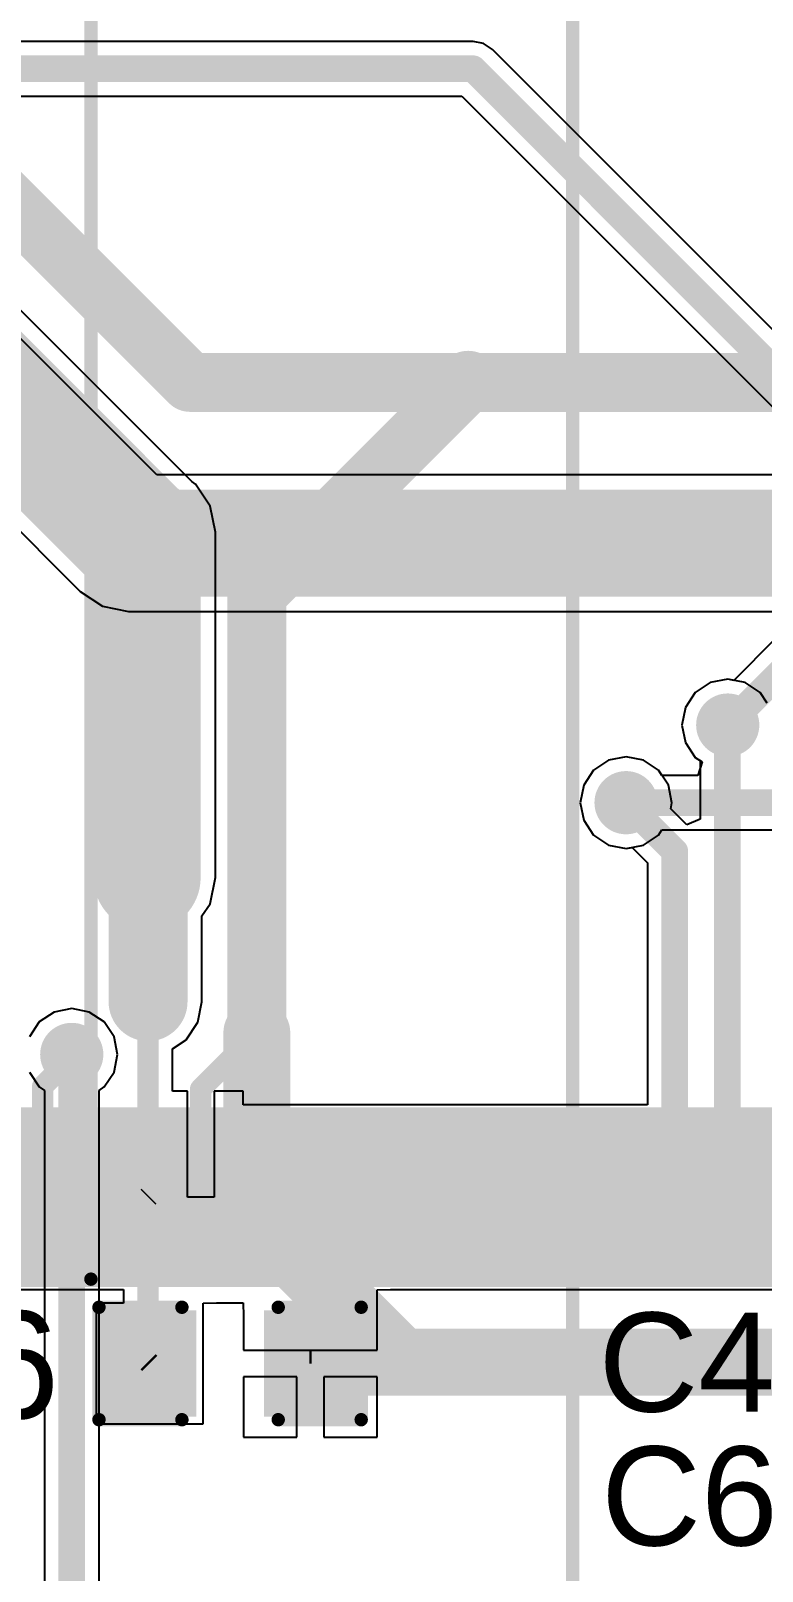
# Model space of a CAD drawing. Header units: millimetres. Extents: x -0.27 to 4.7, y -0.39 to 2.83.
# Drawn here: x 2.78 to 3.053, y 0.851 to 1.426 of the extents above; entities that cross this region are included whole.
import ezdxf

# ---------------------------------------------------------------- set-up
doc = ezdxf.new("R2010")
doc.units = ezdxf.units.MM
doc.header["$MEASUREMENT"] = 0
for name, color, linetype in [('BottomLayer', 5, 'Continuous'), ('BottomSolder', 6, 'Continuous'), ('TopLayer', 1, 'Continuous'), ('TopOverlay', 2, 'Continuous'), ('TopPaste', 8, 'Continuous'), ('TopSolder', 216, 'Continuous'), ('ViaHoleLayer', 16, 'Continuous')]:
    doc.layers.add(name, color=color, linetype=linetype)
doc.styles.add('Arial', font='arial.ttf', dxfattribs={"height": 0.2})

# ---------------------------------------------------------------- blocks, each defined once
blk = doc.blocks.new('OLED_0_96________2C_12')
at = {"layer": 'TopOverlay', "const_width": 0.005}
for points in [[(0.539, -1.036), (0.539, 0.062)], [(-0.539, -1.036), (0.539, -1.036)]]:
    blk.add_lwpolyline(points, dxfattribs=at)
at = {"layer": 'TopOverlay', "const_width": 0.0025}
blk.add_lwpolyline([(0.53775, -1.036, 1), (0.54025, -1.036, 1)], format="xyb", close=True, dxfattribs=at)
blk.add_lwpolyline([(0.53775, -1.036, 1), (0.54025, -1.036, 1)], format="xyb", close=True, dxfattribs=at)
blk = doc.blocks.new('ZIO_101954_13')
at = {"layer": 'TopOverlay', "const_width": 0.005}
blk.add_lwpolyline([(0.719, -1.74), (0.719, 0.057)], dxfattribs=at)
blk = doc.blocks.new('TQFP_100_14_14__49')
at = {"layer": 'TopLayer'}
for points in [[(-0.05315, 0.33268), (-0.05315, 0.27362), (-0.06496, 0.27362), (-0.06496, 0.33268)], [(-0.03346, 0.33268), (-0.03346, 0.27362), (-0.04528, 0.27362), (-0.04528, 0.33268)], [(-0.01378, 0.33268), (-0.01378, 0.27362), (-0.02559, 0.27362), (-0.02559, 0.33268)], [(0.00591, 0.33268), (0.00591, 0.27362), (-0.00591, 0.27362), (-0.00591, 0.33268)], [(0.02559, 0.33268), (0.02559, 0.27362), (0.01378, 0.27362), (0.01378, 0.33268)], [(0.04528, 0.33268), (0.04528, 0.27362), (0.03346, 0.27362), (0.03346, 0.33268)], [(0.06496, 0.33268), (0.06496, 0.27362), (0.05315, 0.27362), (0.05315, 0.33268)], [(0.08465, 0.33268), (0.08465, 0.27362), (0.07283, 0.27362), (0.07283, 0.33268)], [(0.10433, 0.33268), (0.10433, 0.27362), (0.09252, 0.27362), (0.09252, 0.33268)], [(0.12402, 0.33268), (0.12402, 0.27362), (0.1122, 0.27362), (0.1122, 0.33268)], [(0.1437, 0.33268), (0.1437, 0.27362), (0.13189, 0.27362), (0.13189, 0.33268)], [(0.16339, 0.33268), (0.16339, 0.27362), (0.15157, 0.27362), (0.15157, 0.33268)], [(0.18307, 0.33268), (0.18307, 0.27362), (0.17126, 0.27362), (0.17126, 0.33268)], [(0.20276, 0.33268), (0.20276, 0.27362), (0.19094, 0.27362), (0.19094, 0.33268)]]:
    blk.add_hatch(color=1, dxfattribs=at).paths.add_polyline_path(points)
at = {"layer": 'TopPaste'}
for points in [[(-0.05315, 0.33268), (-0.05315, 0.27362), (-0.06496, 0.27362), (-0.06496, 0.33268)], [(-0.03346, 0.33268), (-0.03346, 0.27362), (-0.04528, 0.27362), (-0.04528, 0.33268)], [(-0.01378, 0.33268), (-0.01378, 0.27362), (-0.02559, 0.27362), (-0.02559, 0.33268)], [(0.00591, 0.33268), (0.00591, 0.27362), (-0.00591, 0.27362), (-0.00591, 0.33268)], [(0.02559, 0.33268), (0.02559, 0.27362), (0.01378, 0.27362), (0.01378, 0.33268)], [(0.04528, 0.33268), (0.04528, 0.27362), (0.03346, 0.27362), (0.03346, 0.33268)], [(0.06496, 0.33268), (0.06496, 0.27362), (0.05315, 0.27362), (0.05315, 0.33268)], [(0.08465, 0.33268), (0.08465, 0.27362), (0.07283, 0.27362), (0.07283, 0.33268)], [(0.10433, 0.33268), (0.10433, 0.27362), (0.09252, 0.27362), (0.09252, 0.33268)], [(0.12402, 0.33268), (0.12402, 0.27362), (0.1122, 0.27362), (0.1122, 0.33268)], [(0.1437, 0.33268), (0.1437, 0.27362), (0.13189, 0.27362), (0.13189, 0.33268)], [(0.16339, 0.33268), (0.16339, 0.27362), (0.15157, 0.27362), (0.15157, 0.33268)], [(0.18307, 0.33268), (0.18307, 0.27362), (0.17126, 0.27362), (0.17126, 0.33268)], [(0.20276, 0.33268), (0.20276, 0.27362), (0.19094, 0.27362), (0.19094, 0.33268)]]:
    blk.add_hatch(color=8, dxfattribs=at).paths.add_polyline_path(points)
at = {"layer": 'TopSolder'}
for points in [[(-0.06883, 0.33668), (-0.06883, 0.26962), (-0.08865, 0.26962), (-0.08865, 0.33668)], [(-0.04915, 0.33668), (-0.04915, 0.26962), (-0.06896, 0.26962), (-0.06896, 0.33668)], [(-0.02946, 0.33668), (-0.02946, 0.26962), (-0.04928, 0.26962), (-0.04928, 0.33668)], [(-0.00978, 0.33668), (-0.00978, 0.26962), (-0.02959, 0.26962), (-0.02959, 0.33668)], [(0.00991, 0.33668), (0.00991, 0.26962), (-0.00991, 0.26962), (-0.00991, 0.33668)], [(0.02959, 0.33668), (0.02959, 0.26962), (0.00978, 0.26962), (0.00978, 0.33668)], [(0.04928, 0.33668), (0.04928, 0.26962), (0.02946, 0.26962), (0.02946, 0.33668)], [(0.06896, 0.33668), (0.06896, 0.26962), (0.04915, 0.26962), (0.04915, 0.33668)], [(0.08865, 0.33668), (0.08865, 0.26962), (0.06883, 0.26962), (0.06883, 0.33668)], [(0.10833, 0.33668), (0.10833, 0.26962), (0.08852, 0.26962), (0.08852, 0.33668)], [(0.12802, 0.33668), (0.12802, 0.26962), (0.1082, 0.26962), (0.1082, 0.33668)], [(0.1477, 0.33668), (0.1477, 0.26962), (0.12789, 0.26962), (0.12789, 0.33668)], [(0.16739, 0.33668), (0.16739, 0.26962), (0.14757, 0.26962), (0.14757, 0.33668)], [(0.18707, 0.33668), (0.18707, 0.26962), (0.16726, 0.26962), (0.16726, 0.33668)], [(0.20676, 0.33668), (0.20676, 0.26962), (0.18694, 0.26962), (0.18694, 0.33668)]]:
    blk.add_hatch(color=216, dxfattribs=at).paths.add_polyline_path(points)
blk = doc.blocks.new('C___0603_174')
at = {"layer": 'TopLayer'}
for points in [[(-0.015, 0.0175), (-0.015, -0.0175), (-0.045, -0.0175), (-0.045, 0.0175)], [(0.045, 0.0175), (0.045, -0.0175), (0.015, -0.0175), (0.015, 0.0175)]]:
    blk.add_hatch(color=1, dxfattribs=at).paths.add_polyline_path(points)
at = {"layer": 'TopPaste'}
for points in [[(-0.015, 0.0175), (-0.015, -0.0175), (-0.045, -0.0175), (-0.045, 0.0175)], [(0.045, 0.0175), (0.045, -0.0175), (0.015, -0.0175), (0.015, 0.0175)]]:
    blk.add_hatch(color=8, dxfattribs=at).paths.add_polyline_path(points)
at = {"layer": 'TopSolder'}
for points in [[(-0.01264, 0.01986), (-0.01264, -0.01986), (-0.04736, -0.01986), (-0.04736, 0.01986)], [(0.04736, 0.01986), (0.04736, -0.01986), (0.01264, -0.01986), (0.01264, 0.01986)]]:
    blk.add_hatch(color=216, dxfattribs=at).paths.add_polyline_path(points)
at = {"layer": 'TopOverlay', "const_width": 0.005}
for points in [[(-0.049, 0.021), (-0.018, 0.021)], [(-0.049, -0.021), (-0.049, 0.021)], [(0.018, 0.021), (0.049, 0.021)], [(0.049, -0.021), (0.049, 0.021)], [(-0.049, -0.021), (-0.018, -0.021)], [(0.018, -0.021), (0.049, -0.021)]]:
    blk.add_lwpolyline(points, dxfattribs=at)
at = {"layer": 'TopOverlay', "const_width": 0.0025}
for points in [[(-0.05025, 0.021, 1), (-0.04775, 0.021, 1)], [(-0.05025, 0.021, 1), (-0.04775, 0.021, 1)], [(-0.01925, 0.021, 1), (-0.01675, 0.021, 1)], [(0.01675, 0.021, 1), (0.01925, 0.021, 1)], [(0.04775, 0.021, 1), (0.05025, 0.021, 1)], [(0.04775, 0.021, 1), (0.05025, 0.021, 1)], [(-0.05025, -0.021, 1), (-0.04775, -0.021, 1)], [(-0.05025, -0.021, 1), (-0.04775, -0.021, 1)], [(-0.01925, -0.021, 1), (-0.01675, -0.021, 1)], [(0.01675, -0.021, 1), (0.01925, -0.021, 1)], [(0.04775, -0.021, 1), (0.05025, -0.021, 1)], [(0.04775, -0.021, 1), (0.05025, -0.021, 1)]]:
    blk.add_lwpolyline(points, format="xyb", close=True, dxfattribs=at)

msp = doc.modelspace()

# ---------------------------------------------------------------- hatches: boundary and pattern name
at = {"layer": 'BottomLayer'}
h = msp.add_hatch(color=5, dxfattribs=at)
edge = h.paths.add_edge_path()
edge.add_arc((2.943, 1.295), 0.01181, 0, 360)
h = msp.add_hatch(color=5, dxfattribs=at)
edge = h.paths.add_edge_path()
edge.add_arc((3.04, 1.167), 0.01181, 0, 360)
h = msp.add_hatch(color=5, dxfattribs=at)
edge = h.paths.add_edge_path()
edge.add_arc((3.002, 1.138), 0.01181, 0, 360)
h = msp.add_hatch(color=5, dxfattribs=at)
edge = h.paths.add_edge_path()
edge.add_arc((2.864, 1.052), 0.01181, 0, 360)
h = msp.add_hatch(color=5, dxfattribs=at)
edge = h.paths.add_edge_path()
edge.add_arc((2.79482, 1.04395), 0.01181, 0, 360)
h = msp.add_hatch(color=5, dxfattribs=at)
edge = h.paths.add_edge_path()
edge.add_arc((2.918, 0.929), 0.01181, 0, 360)
at = {"layer": 'BottomSolder'}
h = msp.add_hatch(color=6, dxfattribs=at)
edge = h.paths.add_edge_path()
edge.add_arc((2.943, 1.295), 0.00591, 0, 360)
h = msp.add_hatch(color=6, dxfattribs=at)
edge = h.paths.add_edge_path()
edge.add_arc((3.04, 1.167), 0.00591, 0, 360)
h = msp.add_hatch(color=6, dxfattribs=at)
edge = h.paths.add_edge_path()
edge.add_arc((3.002, 1.138), 0.00591, 0, 360)
h = msp.add_hatch(color=6, dxfattribs=at)
edge = h.paths.add_edge_path()
edge.add_arc((2.864, 1.052), 0.00591, 0, 360)
h = msp.add_hatch(color=6, dxfattribs=at)
edge = h.paths.add_edge_path()
edge.add_arc((2.79482, 1.04395), 0.00591, 0, 360)
h = msp.add_hatch(color=6, dxfattribs=at)
edge = h.paths.add_edge_path()
edge.add_arc((2.918, 0.929), 0.00591, 0, 360)
at = {"layer": 'TopLayer'}
h = msp.add_hatch(color=1, dxfattribs=at)
edge = h.paths.add_edge_path()
edge.add_arc((2.943, 1.295), 0.01181, 0, 360)
h = msp.add_hatch(color=1, dxfattribs=at)
edge = h.paths.add_edge_path()
edge.add_arc((3.04, 1.167), 0.01181, 0, 360)
h = msp.add_hatch(color=1, dxfattribs=at)
edge = h.paths.add_edge_path()
edge.add_arc((3.002, 1.138), 0.01181, 0, 360)
h = msp.add_hatch(color=1, dxfattribs=at)
edge = h.paths.add_edge_path()
edge.add_arc((2.864, 1.052), 0.01181, 0, 360)
h = msp.add_hatch(color=1, dxfattribs=at)
edge = h.paths.add_edge_path()
edge.add_arc((2.79482, 1.04395), 0.01181, 0, 360)
h = msp.add_hatch(color=1, dxfattribs=at)
edge = h.paths.add_edge_path()
edge.add_arc((2.918, 0.929), 0.01181, 0, 360)
at = {"layer": 'TopSolder'}
h = msp.add_hatch(color=216, dxfattribs=at)
edge = h.paths.add_edge_path()
edge.add_arc((2.943, 1.295), 0.00591, 0, 360)
h = msp.add_hatch(color=216, dxfattribs=at)
edge = h.paths.add_edge_path()
edge.add_arc((3.04, 1.167), 0.00591, 0, 360)
h = msp.add_hatch(color=216, dxfattribs=at)
edge = h.paths.add_edge_path()
edge.add_arc((3.002, 1.138), 0.00591, 0, 360)
h = msp.add_hatch(color=216, dxfattribs=at)
edge = h.paths.add_edge_path()
edge.add_arc((2.864, 1.052), 0.00591, 0, 360)
h = msp.add_hatch(color=216, dxfattribs=at)
edge = h.paths.add_edge_path()
edge.add_arc((2.79482, 1.04395), 0.00591, 0, 360)
h = msp.add_hatch(color=216, dxfattribs=at)
edge = h.paths.add_edge_path()
edge.add_arc((2.918, 0.929), 0.00591, 0, 360)
at = {"layer": 'ViaHoleLayer'}
h = msp.add_hatch(color=16, dxfattribs=at)
edge = h.paths.add_edge_path()
edge.add_arc((2.943, 1.295), 0.00591, 0, 360)
h = msp.add_hatch(color=16, dxfattribs=at)
edge = h.paths.add_edge_path()
edge.add_arc((3.04, 1.167), 0.00591, 0, 360)
h = msp.add_hatch(color=16, dxfattribs=at)
edge = h.paths.add_edge_path()
edge.add_arc((3.002, 1.138), 0.00591, 0, 360)
h = msp.add_hatch(color=16, dxfattribs=at)
edge = h.paths.add_edge_path()
edge.add_arc((2.864, 1.052), 0.00591, 0, 360)
h = msp.add_hatch(color=16, dxfattribs=at)
edge = h.paths.add_edge_path()
edge.add_arc((2.79482, 1.04395), 0.00591, 0, 360)
h = msp.add_hatch(color=16, dxfattribs=at)
edge = h.paths.add_edge_path()
edge.add_arc((2.918, 0.929), 0.00591, 0, 360)

# ---------------------------------------------------------------- linework, layer by layer
at = {"layer": 'BottomLayer'}
for p, q in [((2.82661, 1.26044), (2.75542, 1.33163)), ((2.74042, 1.27454), (2.79803, 1.21692)), ((3.20882, 1.26044), (2.82661, 1.26044)), ((2.79803, 1.21692), (2.8063, 1.2114)), ((2.8063, 1.2114), (2.81605, 1.20946)), ((2.81605, 1.20946), (3.20882, 1.20946)), ((3.05779, 1.19921), (3.04227, 1.18369)), ((3.03344, 1.18284), (3.02788, 1.17912)), ((3.04, 1.18414), (3.03344, 1.18284)), ((3.04227, 1.18369), (3.04, 1.18414)), ((3.02788, 1.17912), (3.02416, 1.17356)), ((3.02416, 1.17356), (3.02286, 1.167)), ((3.02286, 1.167), (3.02416, 1.16044)), ((3.02416, 1.16044), (3.02788, 1.15488)), ((2.99544, 1.15384), (2.98988, 1.15012)), ((3.002, 1.15514), (2.99544, 1.15384)), ((3.00856, 1.15384), (3.002, 1.15514)), ((3.01412, 1.15012), (3.00856, 1.15384)), ((3.02788, 1.15488), (3.0304, 1.1532)), ((3.0304, 1.1532), (3.02888, 1.1482)), ((2.98988, 1.15012), (2.98616, 1.14456)), ((3.01541, 1.1482), (3.01412, 1.15012)), ((3.02888, 1.1482), (3.01541, 1.1482)), ((2.98616, 1.14456), (2.98486, 1.138)), ((2.98486, 1.138), (2.98616, 1.13144)), ((2.98616, 1.13144), (2.98988, 1.12588)), ((2.98988, 1.12588), (2.99544, 1.12216)), ((2.99544, 1.12216), (3.002, 1.12086)), ((3.002, 1.12086), (3.00856, 1.12216)), ((3.00856, 1.12216), (3.01412, 1.12588)), ((3.01412, 1.12588), (3.01541, 1.1278)), ((3.01541, 1.1278), (3.2855, 1.1278)), ((2.78826, 1.05978), (2.7827, 1.05607)), ((2.79482, 1.06109), (2.78826, 1.05978)), ((2.80138, 1.05978), (2.79482, 1.06109)), ((2.80694, 1.05607), (2.80138, 1.05978)), ((2.7827, 1.05607), (2.77899, 1.05051)), ((2.81066, 1.05051), (2.80694, 1.05607)), ((2.81196, 1.04395), (2.81066, 1.05051)), ((2.81066, 1.03739), (2.81196, 1.04395)), ((2.77899, 1.03739), (2.7827, 1.03183)), ((2.80694, 1.03183), (2.81066, 1.03739)), ((2.7827, 1.03183), (2.78463, 1.03054)), ((2.78463, 1.03054), (2.78463, 0.79018)), ((2.80502, 1.03054), (2.80694, 1.03183)), ((2.80502, 0.7944), (2.80502, 1.03054))]:
    msp.add_line(p, q, dxfattribs=at)
for points, const_width in [([(2.739, 1.395), (2.839, 1.295)], 0.022), ([(2.73, 1.321), (2.81605, 1.23495)], 0.04), ([(2.839, 1.295), (2.943, 1.295)], 0.022), ([(2.94482, 1.29495), (3.22482, 1.29495)], 0.022), ([(2.81605, 1.23495), (3.20882, 1.23495)], 0.04), ([(3.04, 1.167), (3.065, 1.192)], 0.01), ([(3.002, 1.138), (3.2855, 1.138)], 0.01), ([(2.864, 0.983), (2.864, 1.052)], 0.025), ([(2.79482, 0.79018), (2.79482, 1.04395)], 0.01), ([(2.864, 0.983), (2.918, 0.929)], 0.025), ([(2.918, 0.929), (3.075, 0.929)], 0.025)]:
    msp.add_lwpolyline(points, dxfattribs=dict(at, const_width=const_width))
for points, const_width in [([(2.8335, 1.295, 1), (2.8445, 1.295, 1)], 0.011), ([(2.8335, 1.295, 1), (2.8445, 1.295, 1)], 0.011), ([(2.9375, 1.295, 1), (2.9485, 1.295, 1)], 0.011), ([(2.93932, 1.29495, 1), (2.95032, 1.29495, 1)], 0.011), ([(2.80605, 1.23495, 1), (2.82605, 1.23495, 1)], 0.02), ([(2.80605, 1.23495, 1), (2.82605, 1.23495, 1)], 0.02), ([(3.0375, 1.167, 1), (3.0425, 1.167, 1)], 0.005), ([(2.9995, 1.138, 1), (3.0045, 1.138, 1)], 0.005), ([(2.85775, 1.052, 1), (2.87025, 1.052, 1)], 0.0125), ([(2.79232, 1.04395, 1), (2.79732, 1.04395, 1)], 0.005), ([(2.85775, 0.983, 1), (2.87025, 0.983, 1)], 0.0125), ([(2.85775, 0.983, 1), (2.87025, 0.983, 1)], 0.0125), ([(2.91175, 0.929, 1), (2.92425, 0.929, 1)], 0.0125), ([(2.91175, 0.929, 1), (2.92425, 0.929, 1)], 0.0125)]:
    msp.add_lwpolyline(points, format="xyb", close=True, dxfattribs=dict(at, const_width=const_width))
at = {"layer": 'TopLayer'}
for p, q in [((2.94483, 1.42237), (2.73386, 1.42237)), ((2.94873, 1.42159), (2.94483, 1.42237)), ((2.95204, 1.41938), (2.94873, 1.42159)), ((3.09009, 1.28133), (2.95204, 1.41938)), ((2.7122, 1.40197), (2.94061, 1.40197)), ((2.94061, 1.40197), (3.2248, 1.11778)), ((2.83966, 1.25794), (2.7478, 1.3498)), ((2.84102, 1.25702), (2.83966, 1.25794)), ((2.84655, 1.24875), (2.84102, 1.25702)), ((2.84849, 1.239), (2.84655, 1.24875)), ((2.84849, 1.11), (2.84849, 1.239)), ((3.03344, 1.18284), (3.02788, 1.17912)), ((3.04, 1.18414), (3.03344, 1.18284)), ((3.04656, 1.18284), (3.04, 1.18414)), ((3.05212, 1.17912), (3.04656, 1.18284)), ((3.02788, 1.17912), (3.02416, 1.17356)), ((3.05472, 1.17523), (3.05212, 1.17912)), ((3.02416, 1.17356), (3.02286, 1.167)), ((3.02286, 1.167), (3.02416, 1.16044)), ((3.02416, 1.16044), (3.02788, 1.15488)), ((2.99544, 1.15384), (2.98988, 1.15012)), ((3.002, 1.15514), (2.99544, 1.15384)), ((3.00856, 1.15384), (3.002, 1.15514)), ((3.01412, 1.15012), (3.00856, 1.15384)), ((3.02788, 1.15488), (3.02968, 1.15368)), ((3.02968, 1.15368), (3.02968, 1.13181)), ((2.98988, 1.15012), (2.98616, 1.14456)), ((3.01784, 1.14456), (3.01412, 1.15012)), ((2.98616, 1.14456), (2.98486, 1.138)), ((3.01914, 1.138), (3.01784, 1.14456)), ((2.98486, 1.138), (2.98616, 1.13144)), ((3.01869, 1.13573), (3.01914, 1.138)), ((3.02468, 1.12974), (3.01869, 1.13573)), ((2.98616, 1.13144), (2.98988, 1.12588)), ((3.02968, 1.13181), (3.02468, 1.12974)), ((2.98988, 1.12588), (2.99544, 1.12216)), ((2.99544, 1.12216), (3.002, 1.12086)), ((3.002, 1.12086), (3.00427, 1.12131)), ((3.00427, 1.12131), (3.01, 1.11558)), ((3.01, 1.11558), (3.01, 1.02518)), ((2.84655, 1.10025), (2.84849, 1.11)), ((2.84349, 1.09567), (2.84655, 1.10025)), ((2.84349, 1.06366), (2.84349, 1.09567)), ((2.84196, 1.05595), (2.84349, 1.06366)), ((2.83759, 1.04941), (2.84196, 1.05595)), ((2.83252, 1.04602), (2.83759, 1.04941)), ((2.83252, 1.03018), (2.83252, 1.04602)), ((2.83803, 1.03018), (2.83252, 1.03018)), ((2.83803, 0.99065), (2.83803, 1.03018)), ((2.85893, 1.03018), (2.84803, 1.03018)), ((2.84803, 1.03018), (2.84803, 0.99065)), ((2.85893, 1.02518), (2.85893, 1.03018)), ((3.01, 1.02518), (2.85893, 1.02518)), ((2.84803, 0.99065), (2.83803, 0.99065)), ((2.7755, 0.95612), (2.81417, 0.95612)), ((2.81417, 0.95612), (2.81417, 0.951)), ((2.909, 0.956), (2.91395, 0.95612)), ((2.909, 0.9335), (2.909, 0.956)), ((2.91395, 0.95612), (3.092, 0.95612)), ((2.81417, 0.951), (2.804, 0.951)), ((2.804, 0.951), (2.804, 0.906)), ((2.844, 0.951), (2.84895, 0.95112)), ((2.844, 0.906), (2.844, 0.951)), ((2.84895, 0.95112), (2.85893, 0.95112)), ((2.85893, 0.95112), (2.859, 0.94615)), ((2.859, 0.94615), (2.859, 0.9335)), ((2.859, 0.9335), (2.884, 0.9335)), ((2.884, 0.9335), (2.884, 0.9285)), ((2.884, 0.9285), (2.884, 0.9335)), ((2.884, 0.9335), (2.909, 0.9335)), ((2.884, 0.9285), (2.884, 0.9285)), ((2.879, 0.9235), (2.859, 0.9235)), ((2.859, 0.9235), (2.859, 0.901)), ((2.879, 0.901), (2.879, 0.9235)), ((2.909, 0.9235), (2.889, 0.9235)), ((2.889, 0.9235), (2.889, 0.901)), ((2.909, 0.901), (2.909, 0.9235)), ((2.804, 0.906), (2.844, 0.906)), ((2.859, 0.901), (2.879, 0.901)), ((2.889, 0.901), (2.909, 0.901))]:
    msp.add_line(p, q, dxfattribs=at)
for points, const_width in [([(2.67767, 1.41217), (2.94483, 1.41217)], 0.01), ([(2.94483, 1.41217), (3.235, 1.122)], 0.01), ([(2.73, 1.332), (2.823, 1.239)], 0.03937), ([(2.864, 1.216), (2.943, 1.295)], 0.022), ([(2.823, 1.11), (2.823, 1.239)], 0.04), ([(2.864, 1.052), (2.864, 1.216)], 0.022), ([(3.03988, 1.16588), (3.04, 1.166)], 0.01), ([(3.03988, 0.99065), (3.03988, 1.16588)], 0.01), ([(3.001, 1.139), (3.002, 1.138)], 0.01), ([(3.002, 1.138), (3.02019, 1.11981)], 0.01), ([(2.821, 1.11), (2.82334, 1.10766)], 0.02953), ([(2.82334, 1.06366), (2.82334, 1.10766)], 0.02953), ([(3.02019, 0.99065), (3.02019, 1.11981)], 0.01), ([(2.82334, 0.99131), (2.82334, 1.06366)], 0.008), ([(2.843, 1.031), (2.864, 1.052)], 0.008), ([(2.79482, 1.0429), (2.79482, 1.04395)], 0.008), ([(2.78397, 1.03205), (2.79482, 1.0429)], 0.008), ([(2.78397, 0.99065), (2.78397, 1.03205)], 0.008), ([(2.843, 0.99068), (2.843, 1.031)], 0.008), ([(2.82334, 0.99131), (2.82367, 0.99098)], 0.01), ([(2.82334, 0.99065), (2.82367, 0.99098)], 0.008), ([(2.82334, 0.92916), (2.82334, 0.99065)], 0.008), ([(2.884, 0.9285), (2.8845, 0.929)], 0.025), ([(2.8845, 0.929), (2.918, 0.929)], 0.025), ([(2.82334, 0.92916), (2.824, 0.9285)], 0.008)]:
    msp.add_lwpolyline(points, dxfattribs=dict(at, const_width=const_width))
for points, const_width in [([(2.94233, 1.41217, 1), (2.94733, 1.41217, 1)], 0.005), ([(2.94233, 1.41217, 1), (2.94733, 1.41217, 1)], 0.005), ([(2.9375, 1.295, 1), (2.9485, 1.295, 1)], 0.011), ([(2.813, 1.239, 1), (2.833, 1.239, 1)], 0.02), ([(2.81316, 1.239, 1), (2.83284, 1.239, 1)], 0.01969), ([(2.8585, 1.216, 1), (2.8695, 1.216, 1)], 0.011), ([(2.8585, 1.216, 1), (2.8695, 1.216, 1)], 0.011), ([(3.03738, 1.16588, 1), (3.04238, 1.16588, 1)], 0.005), ([(3.03738, 1.16588, 1), (3.04238, 1.16588, 1)], 0.005), ([(3.0375, 1.166, 1), (3.0425, 1.166, 1)], 0.005), ([(2.9985, 1.139, 1), (3.0035, 1.139, 1)], 0.005), ([(2.9995, 1.138, 1), (3.0045, 1.138, 1)], 0.005), ([(2.9995, 1.138, 1), (3.0045, 1.138, 1)], 0.005), ([(2.813, 1.11, 1), (2.833, 1.11, 1)], 0.02), ([(2.81362, 1.11, 1), (2.82838, 1.11, 1)], 0.01476), ([(2.81596, 1.10766, 1), (2.83072, 1.10766, 1)], 0.01476), ([(2.81596, 1.10766, 1), (2.83072, 1.10766, 1)], 0.01476), ([(3.01769, 1.11981, 1), (3.02269, 1.11981, 1)], 0.005), ([(3.01769, 1.11981, 1), (3.02269, 1.11981, 1)], 0.005), ([(2.81596, 1.06366, 1), (2.83072, 1.06366, 1)], 0.01476), ([(2.82134, 1.06366, 1), (2.82534, 1.06366, 1)], 0.004), ([(2.8585, 1.052, 1), (2.8695, 1.052, 1)], 0.011), ([(2.862, 1.052, 1), (2.866, 1.052, 1)], 0.004), ([(2.79282, 1.04395, 1), (2.79682, 1.04395, 1)], 0.004), ([(2.79282, 1.0429, 1), (2.79682, 1.0429, 1)], 0.004), ([(2.79282, 1.0429, 1), (2.79682, 1.0429, 1)], 0.004), ([(2.78197, 1.03205, 1), (2.78597, 1.03205, 1)], 0.004), ([(2.78197, 1.03205, 1), (2.78597, 1.03205, 1)], 0.004), ([(2.841, 1.031, 1), (2.845, 1.031, 1)], 0.004), ([(2.841, 1.031, 1), (2.845, 1.031, 1)], 0.004), ([(2.82084, 0.99131, 1), (2.82584, 0.99131, 1)], 0.005), ([(2.82117, 0.99098, 1), (2.82617, 0.99098, 1)], 0.005), ([(3.01769, 0.99065, 1), (3.02269, 0.99065, 1)], 0.005), ([(3.03738, 0.99065, 1), (3.04238, 0.99065, 1)], 0.005), ([(2.78197, 0.99065, 1), (2.78597, 0.99065, 1)], 0.004), ([(2.82134, 0.99131, 1), (2.82534, 0.99131, 1)], 0.004), ([(2.82134, 0.99065, 1), (2.82534, 0.99065, 1)], 0.004), ([(2.82134, 0.99065, 1), (2.82534, 0.99065, 1)], 0.004), ([(2.82167, 0.99098, 1), (2.82567, 0.99098, 1)], 0.004), ([(2.841, 0.99068, 1), (2.845, 0.99068, 1)], 0.004), ([(2.87775, 0.9285, 1), (2.89025, 0.9285, 1)], 0.0125), ([(2.87825, 0.929, 1), (2.89075, 0.929, 1)], 0.0125), ([(2.87825, 0.929, 1), (2.89075, 0.929, 1)], 0.0125), ([(2.91175, 0.929, 1), (2.92425, 0.929, 1)], 0.0125), ([(2.82134, 0.92916, 1), (2.82534, 0.92916, 1)], 0.004), ([(2.82134, 0.92916, 1), (2.82534, 0.92916, 1)], 0.004), ([(2.822, 0.9285, 1), (2.826, 0.9285, 1)], 0.004)]:
    msp.add_lwpolyline(points, format="xyb", close=True, dxfattribs=dict(at, const_width=const_width))

# ---------------------------------------------------------------- block references
for name, p in [('ZIO_101954_13', (2.263, 2.113)), ('OLED_0_96________2C_12', (2.263, 1.996)), ('C___0603_174', (2.854, 0.9285))]:
    msp.add_blockref(name, p)
at = {"rotation": 180}
msp.add_blockref('TQFP_100_14_14__49', (2.98082, 1.2938), dxfattribs=at)

# ---------------------------------------------------------------- texts
at = {"layer": 'TopOverlay', "style": 'Arial'}
for s, height, p in [('C46', 0.04, (2.68768, 0.90801)), ('C48', 0.037, (2.99168, 0.91051)), ('C62', 0.037, (2.99268, 0.86051))]:
    msp.add_text(s, height=height, dxfattribs=at).set_placement(p)

doc.saveas('drawing.dxf')
